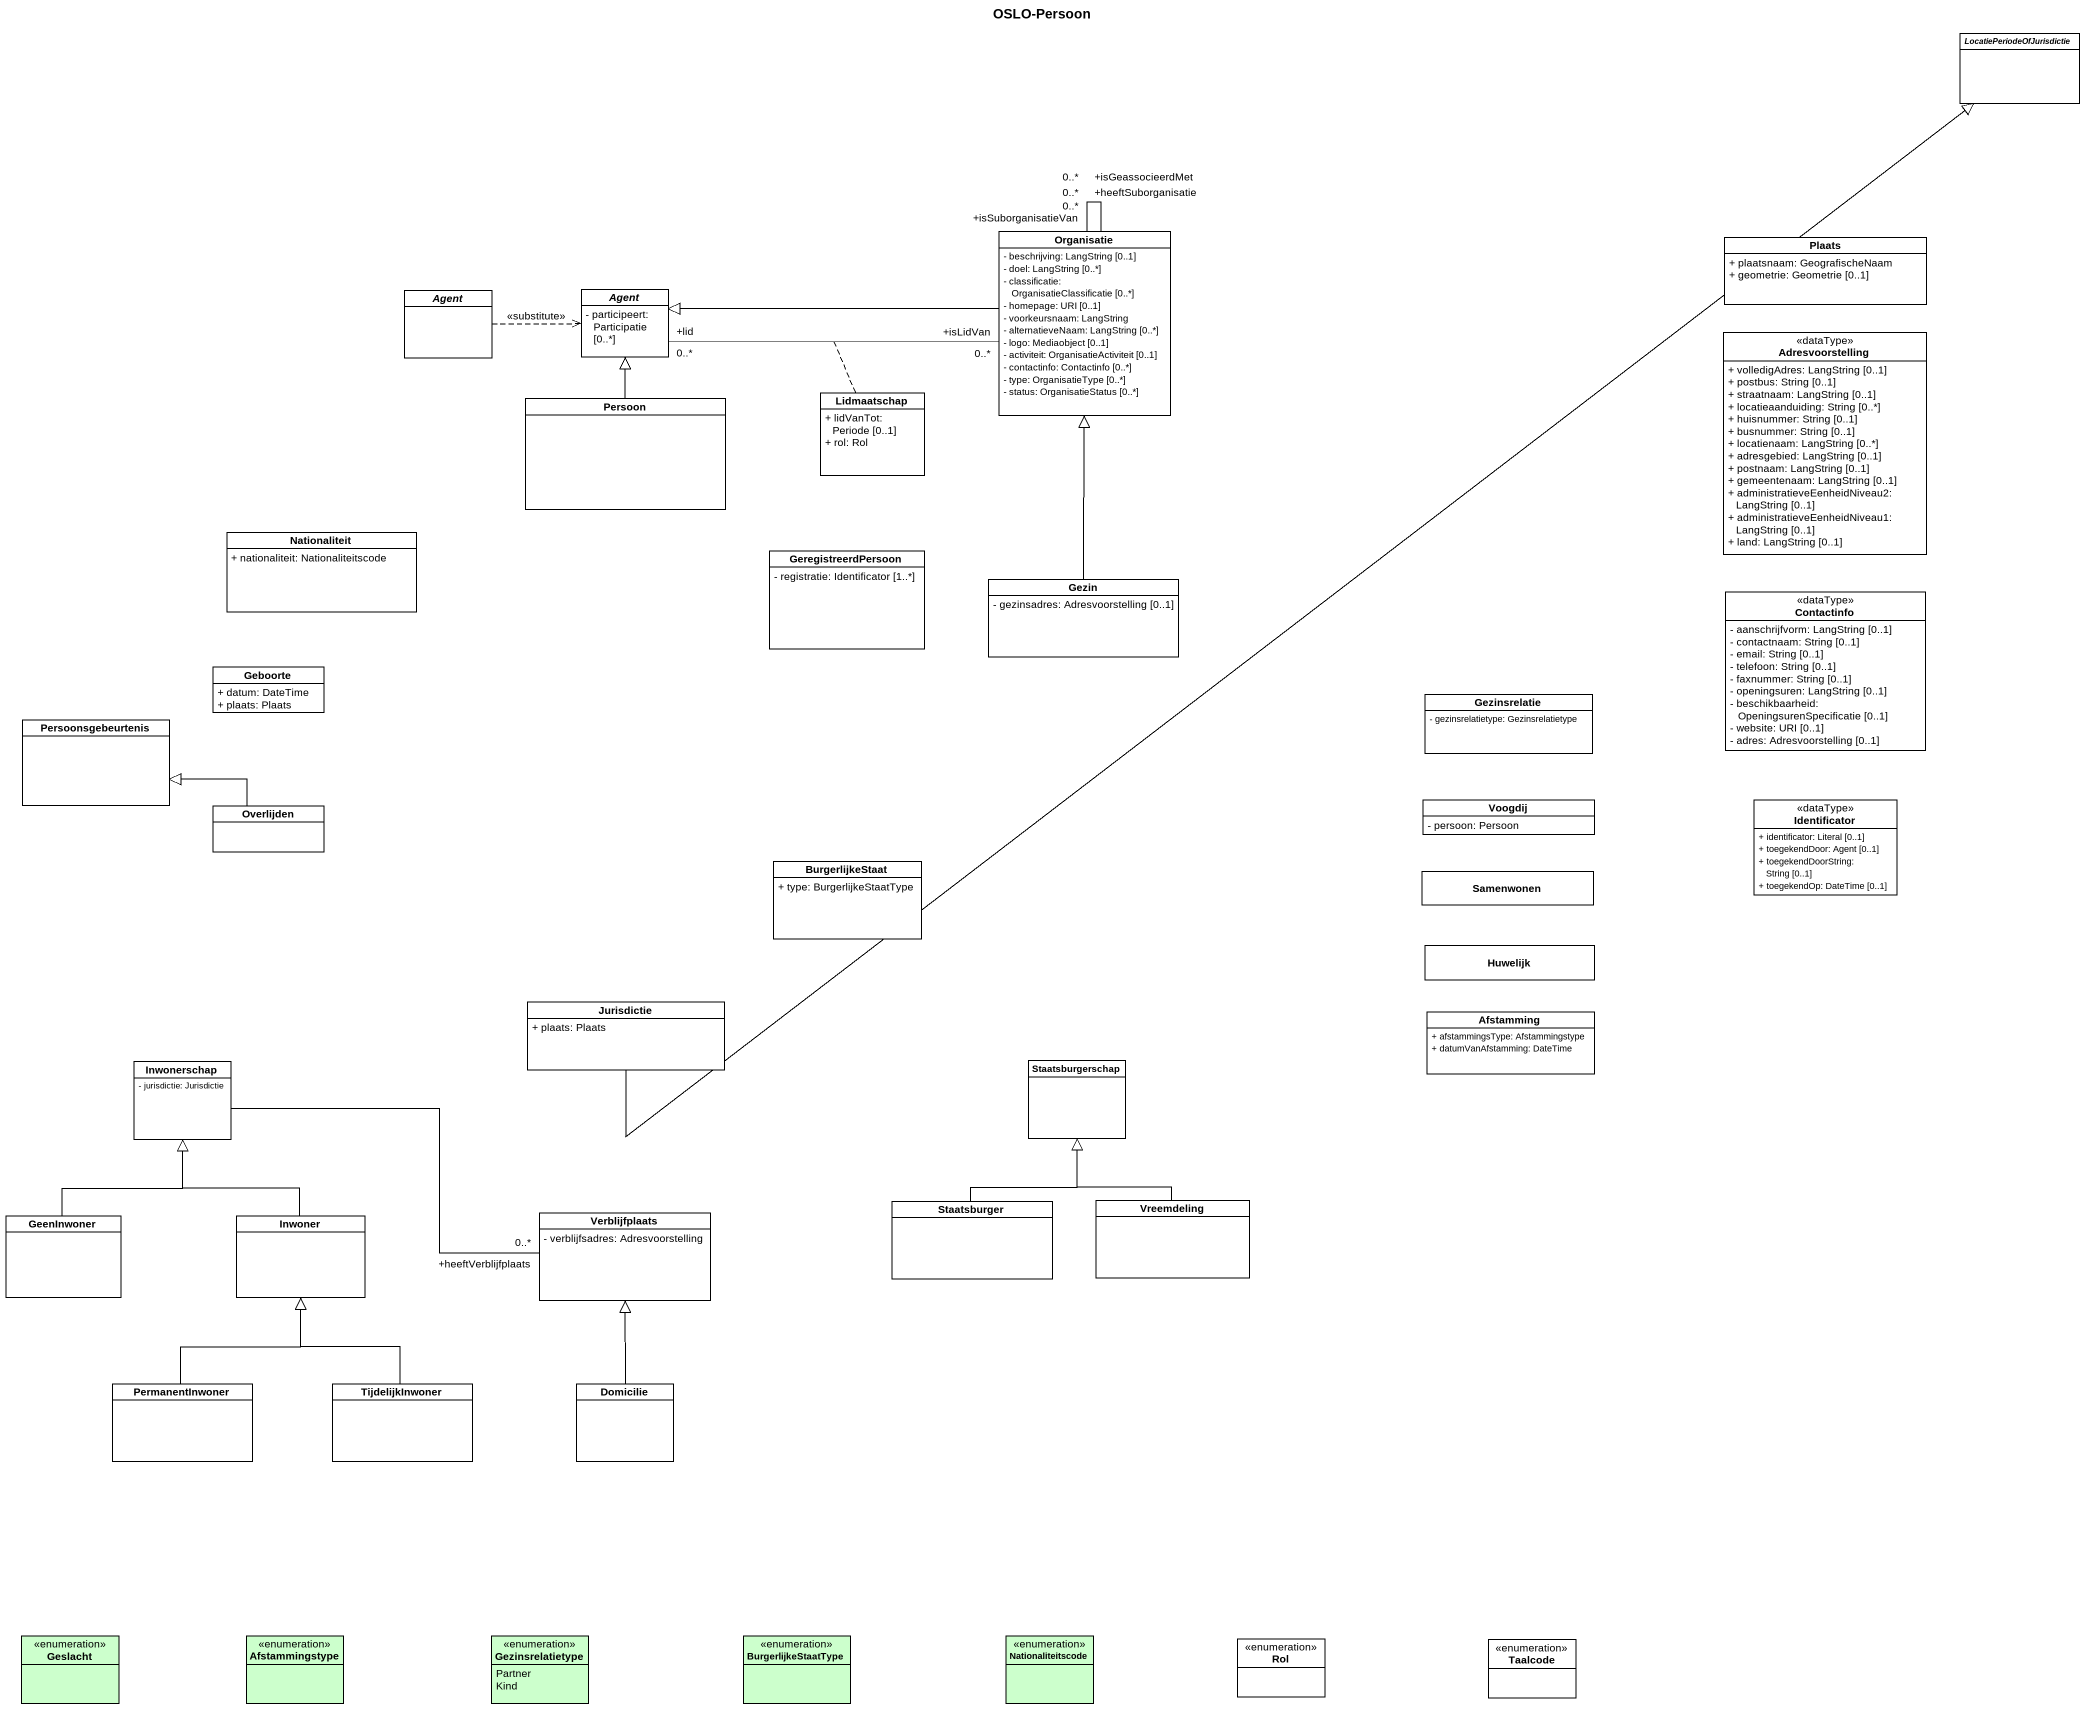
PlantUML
@startuml
title OSLO-Persoon
hide circle
hide empty members
skinparam classAttributeIconSize 0
abstract class LocatiePeriodeOfJurisdictie
class Organisatie {
  - beschrijving: LangString [0..1]
  - doel: LangString [0..*]
  - classificatie: OrganisatieClassificatie [0..*]
  - homepage: URI [0..1]
  - voorkeursnaam: LangString
  - alternatieveNaam: LangString [0..*]
  - logo: Mediaobject [0..1]
  - activiteit: OrganisatieActiviteit [0..1]
  - contactinfo: Contactinfo [0..*]
  - type: OrganisatieType [0..*]
  - status: OrganisatieStatus [0..*]
}
class Plaats {
  + plaatsnaam: GeografischeNaam
  + geometrie: Geometrie [0..1]
}
abstract class "Agent" as Agent_
abstract class "Agent" as Agent__2 {
  - participeert: Participatie [0..*]
}
class Adresvoorstelling <<dataType>> {
  + volledigAdres: LangString [0..1]
  + postbus: String [0..1]
  + straatnaam: LangString [0..1]
  + locatieaanduiding: String [0..*]
  + huisnummer: String [0..1]
  + busnummer: String [0..1]
  + locatienaam: LangString [0..*]
  + adresgebied: LangString [0..1]
  + postnaam: LangString [0..1]
  + gemeentenaam: LangString [0..1]
  + administratieveEenheidNiveau2: LangString [0..1]
  + administratieveEenheidNiveau1: LangString [0..1]
  + land: LangString [0..1]
}
class Persoon
class Lidmaatschap {
  + lidVanTot: Periode [0..1]
  + rol: Rol
}
class Nationaliteit {
  + nationaliteit: Nationaliteitscode
}
class GeregistreerdPersoon {
  - registratie: Identificator [1..*]
}
class Gezin {
  - gezinsadres: Adresvoorstelling [0..1]
}
class Contactinfo <<dataType>> {
  - aanschrijfvorm: LangString [0..1]
  - contactnaam: String [0..1]
  - email: String [0..1]
  - telefoon: String [0..1]
  - faxnummer: String [0..1]
  - openingsuren: LangString [0..1]
  - beschikbaarheid: OpeningsurenSpecificatie [0..1]
  - website: URI [0..1]
  - adres: Adresvoorstelling [0..1]
}
class Geboorte {
  + datum: DateTime
  + plaats: Plaats
}
class Gezinsrelatie {
  - gezinsrelatietype: Gezinsrelatietype
}
class Persoonsgebeurtenis
class Overlijden
class Voogdij {
  - persoon: Persoon
}
class Identificator <<dataType>> {
  + identificator: Literal [0..1]
  + toegekendDoor: Agent [0..1]
  + toegekendDoorString: String [0..1]
  + toegekendOp: DateTime [0..1]
}
class BurgerlijkeStaat {
  + type: BurgerlijkeStaatType
}
class Samenwonen
class Huwelijk
class Jurisdictie {
  + plaats: Plaats
}
class Afstamming {
  + afstammingsType: Afstammingstype
  + datumVanAfstamming: DateTime
}
class Inwonerschap {
  - jurisdictie: Jurisdictie
}
class Staatsburgerschap
class GeenInwoner
class Inwoner
class Verblijfplaats {
  - verblijfsadres: Adresvoorstelling
}
class Staatsburger
class Vreemdeling
class PermanentInwoner
class TijdelijkInwoner
class Domicilie
enum Geslacht #CCFFCC
enum Afstammingstype #CCFFCC
enum Gezinsrelatietype #CCFFCC {
  Partner
  Kind
}
enum BurgerlijkeStaatType #CCFFCC
enum Nationaliteitscode #CCFFCC
enum Rol
enum Taalcode
Organisatie -- "+isSuborganisatieVan\n0..*" Organisatie
Organisatie -- "+heeftSuborganisatie\n0..*" Organisatie
Organisatie -- "+isGeassocieerdMet\n0..*" Organisatie
Organisatie -left-|> Agent__2
Organisatie "+isLidVan\n0..*" -left- "+lid\n0..*" Agent__2
(Organisatie, Agent__2) .. Lidmaatschap
Agent_ .right.> Agent__2 : <<substitute>>
Persoon -up-|> Agent__2
Gezin -up-|> Organisatie
Overlijden -left-|> Persoonsgebeurtenis
Jurisdictie -up-|> LocatiePeriodeOfJurisdictie
Inwonerschap -right- "+heeftVerblijfplaats\n0..*" Verblijfplaats
GeenInwoner -up-|> Inwonerschap
Inwoner -up-|> Inwonerschap
Staatsburger -up-|> Staatsburgerschap
Vreemdeling -up-|> Staatsburgerschap
PermanentInwoner -up-|> Inwoner
TijdelijkInwoner -up-|> Inwoner
Domicilie -up-|> Verblijfplaats
@enduml
